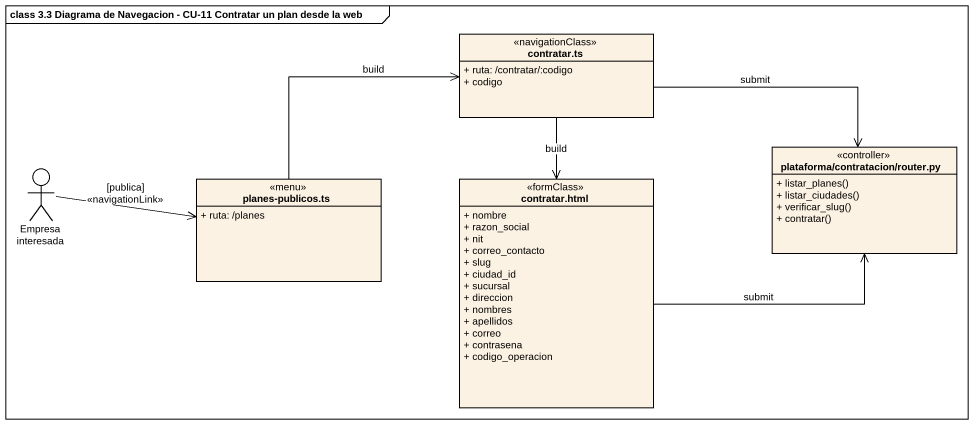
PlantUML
@startuml
mainframe class 3.3 Diagrama de Navegacion - CU-11 Contratar un plan desde la web
allowmixing
hide circle
hide empty members
skinparam classAttributeIconSize 0
class "contratar.ts" as contratar_ts <<navigationClass>> {
  + ruta: /contratar/:codigo
  + codigo
}
class "plataforma/contratacion/router.py" as plataforma_contratacion <<controller>> {
  + listar_planes()
  + listar_ciudades()
  + verificar_slug()
  + contratar()
}
actor "Empresa interesada" as Empresa_interesada
class "planes-publicos.ts" as planes_publicos_ts <<menu>> {
  + ruta: /planes
}
class "contratar.html" as contratar_html <<formClass>> {
  + nombre
  + razon_social
  + nit
  + correo_contacto
  + slug
  + ciudad_id
  + sucursal
  + direccion
  + nombres
  + apellidos
  + correo
  + contrasena
  + codigo_operacion
}
contratar_ts -right-> plataforma_contratacion : submit
contratar_ts --> contratar_html : build
Empresa_interesada -right-> planes_publicos_ts : [publica]\n<<navigationLink>>
planes_publicos_ts -right-> contratar_ts : build
contratar_html -right-> plataforma_contratacion : submit
@enduml
